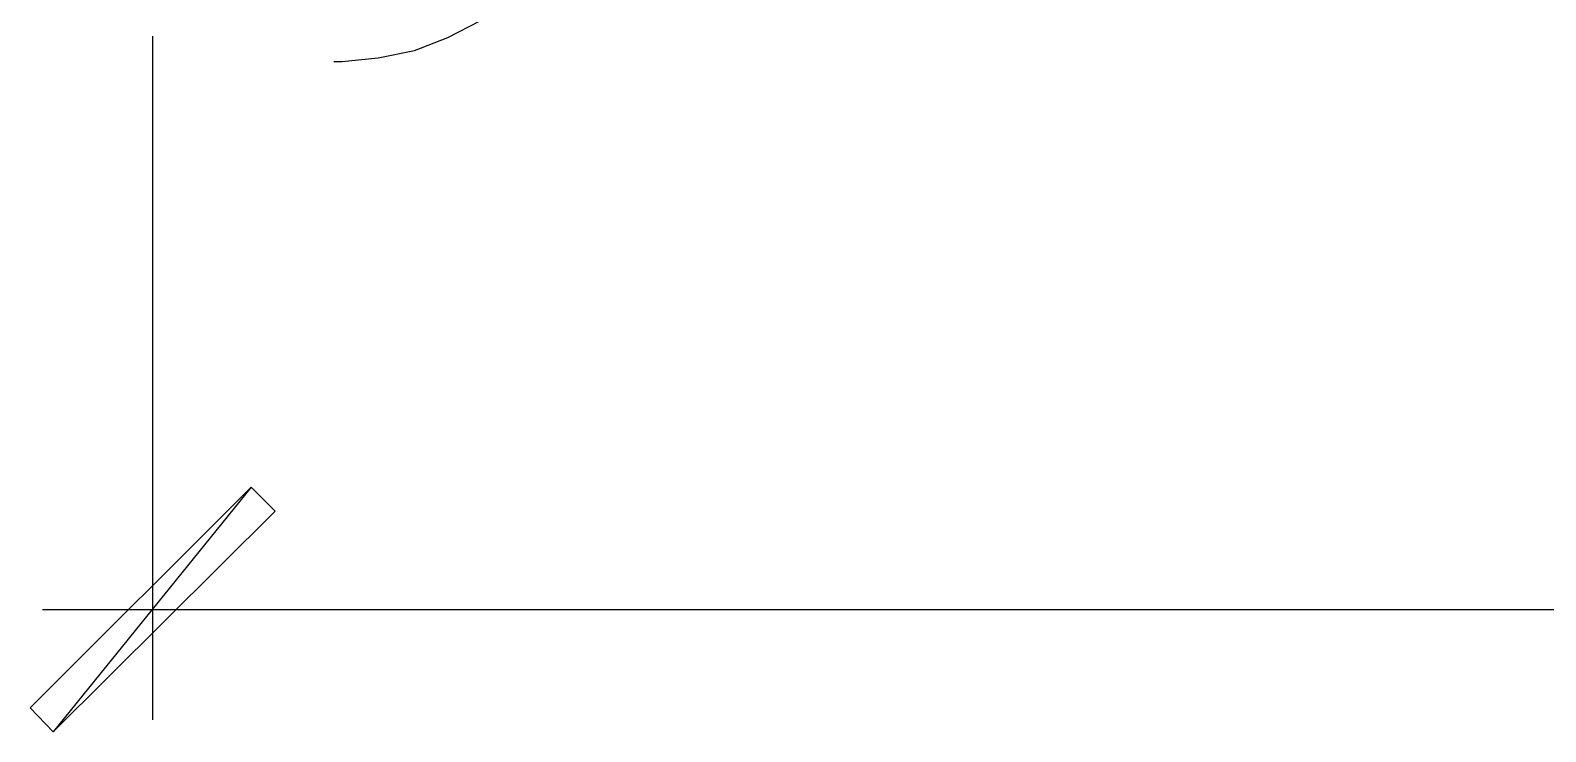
# Model space of a CAD drawing. Header units: millimetres. Extents: x 10 to 831, y 7 to 587.
# Drawn here: x 74.37 to 87.74, y 456.08 to 462.28 of the extents above; entities that cross this region are included whole.
import ezdxf

# ---------------------------------------------------------------- set-up
doc = ezdxf.new("R2010")
doc.units = ezdxf.units.MM
doc.layers.get('0').update_dxf_attribs({"linetype": 'CONTINUOUS'})

msp = doc.modelspace()

# ---------------------------------------------------------------- linework, layer by layer
at = {"color": 0}
for p, q in [((78.0563, 462.213), (78.3414, 462.361)), ((75.4518, 462.224), (75.4518, 456.191)), ((77.76, 462.097), (78.0563, 462.213)), ((77.4418, 462.033), (77.76, 462.097)), ((77.0502, 462.001), (77.1246, 462.001)), ((77.1246, 462.001), (77.4418, 462.033)), ((74.3726, 456.297), (76.3199, 458.244)), ((76.3199, 458.244), (74.574, 456.085)), ((76.3199, 458.244), (74.574, 456.085)), ((76.3199, 458.244), (74.574, 456.085)), ((76.3199, 458.244), (74.574, 456.085)), ((76.532, 458.033), (76.3199, 458.244)), ((76.532, 458.033), (76.3199, 458.244)), ((74.574, 456.085), (76.532, 458.033)), ((74.574, 456.085), (76.532, 458.033)), ((74.4788, 457.165), (95.9196, 457.165)), ((74.574, 456.085), (74.3726, 456.297)), ((74.574, 456.085), (74.3726, 456.297))]:
    msp.add_line(p, q, dxfattribs=at)

doc.saveas('drawing.dxf')
